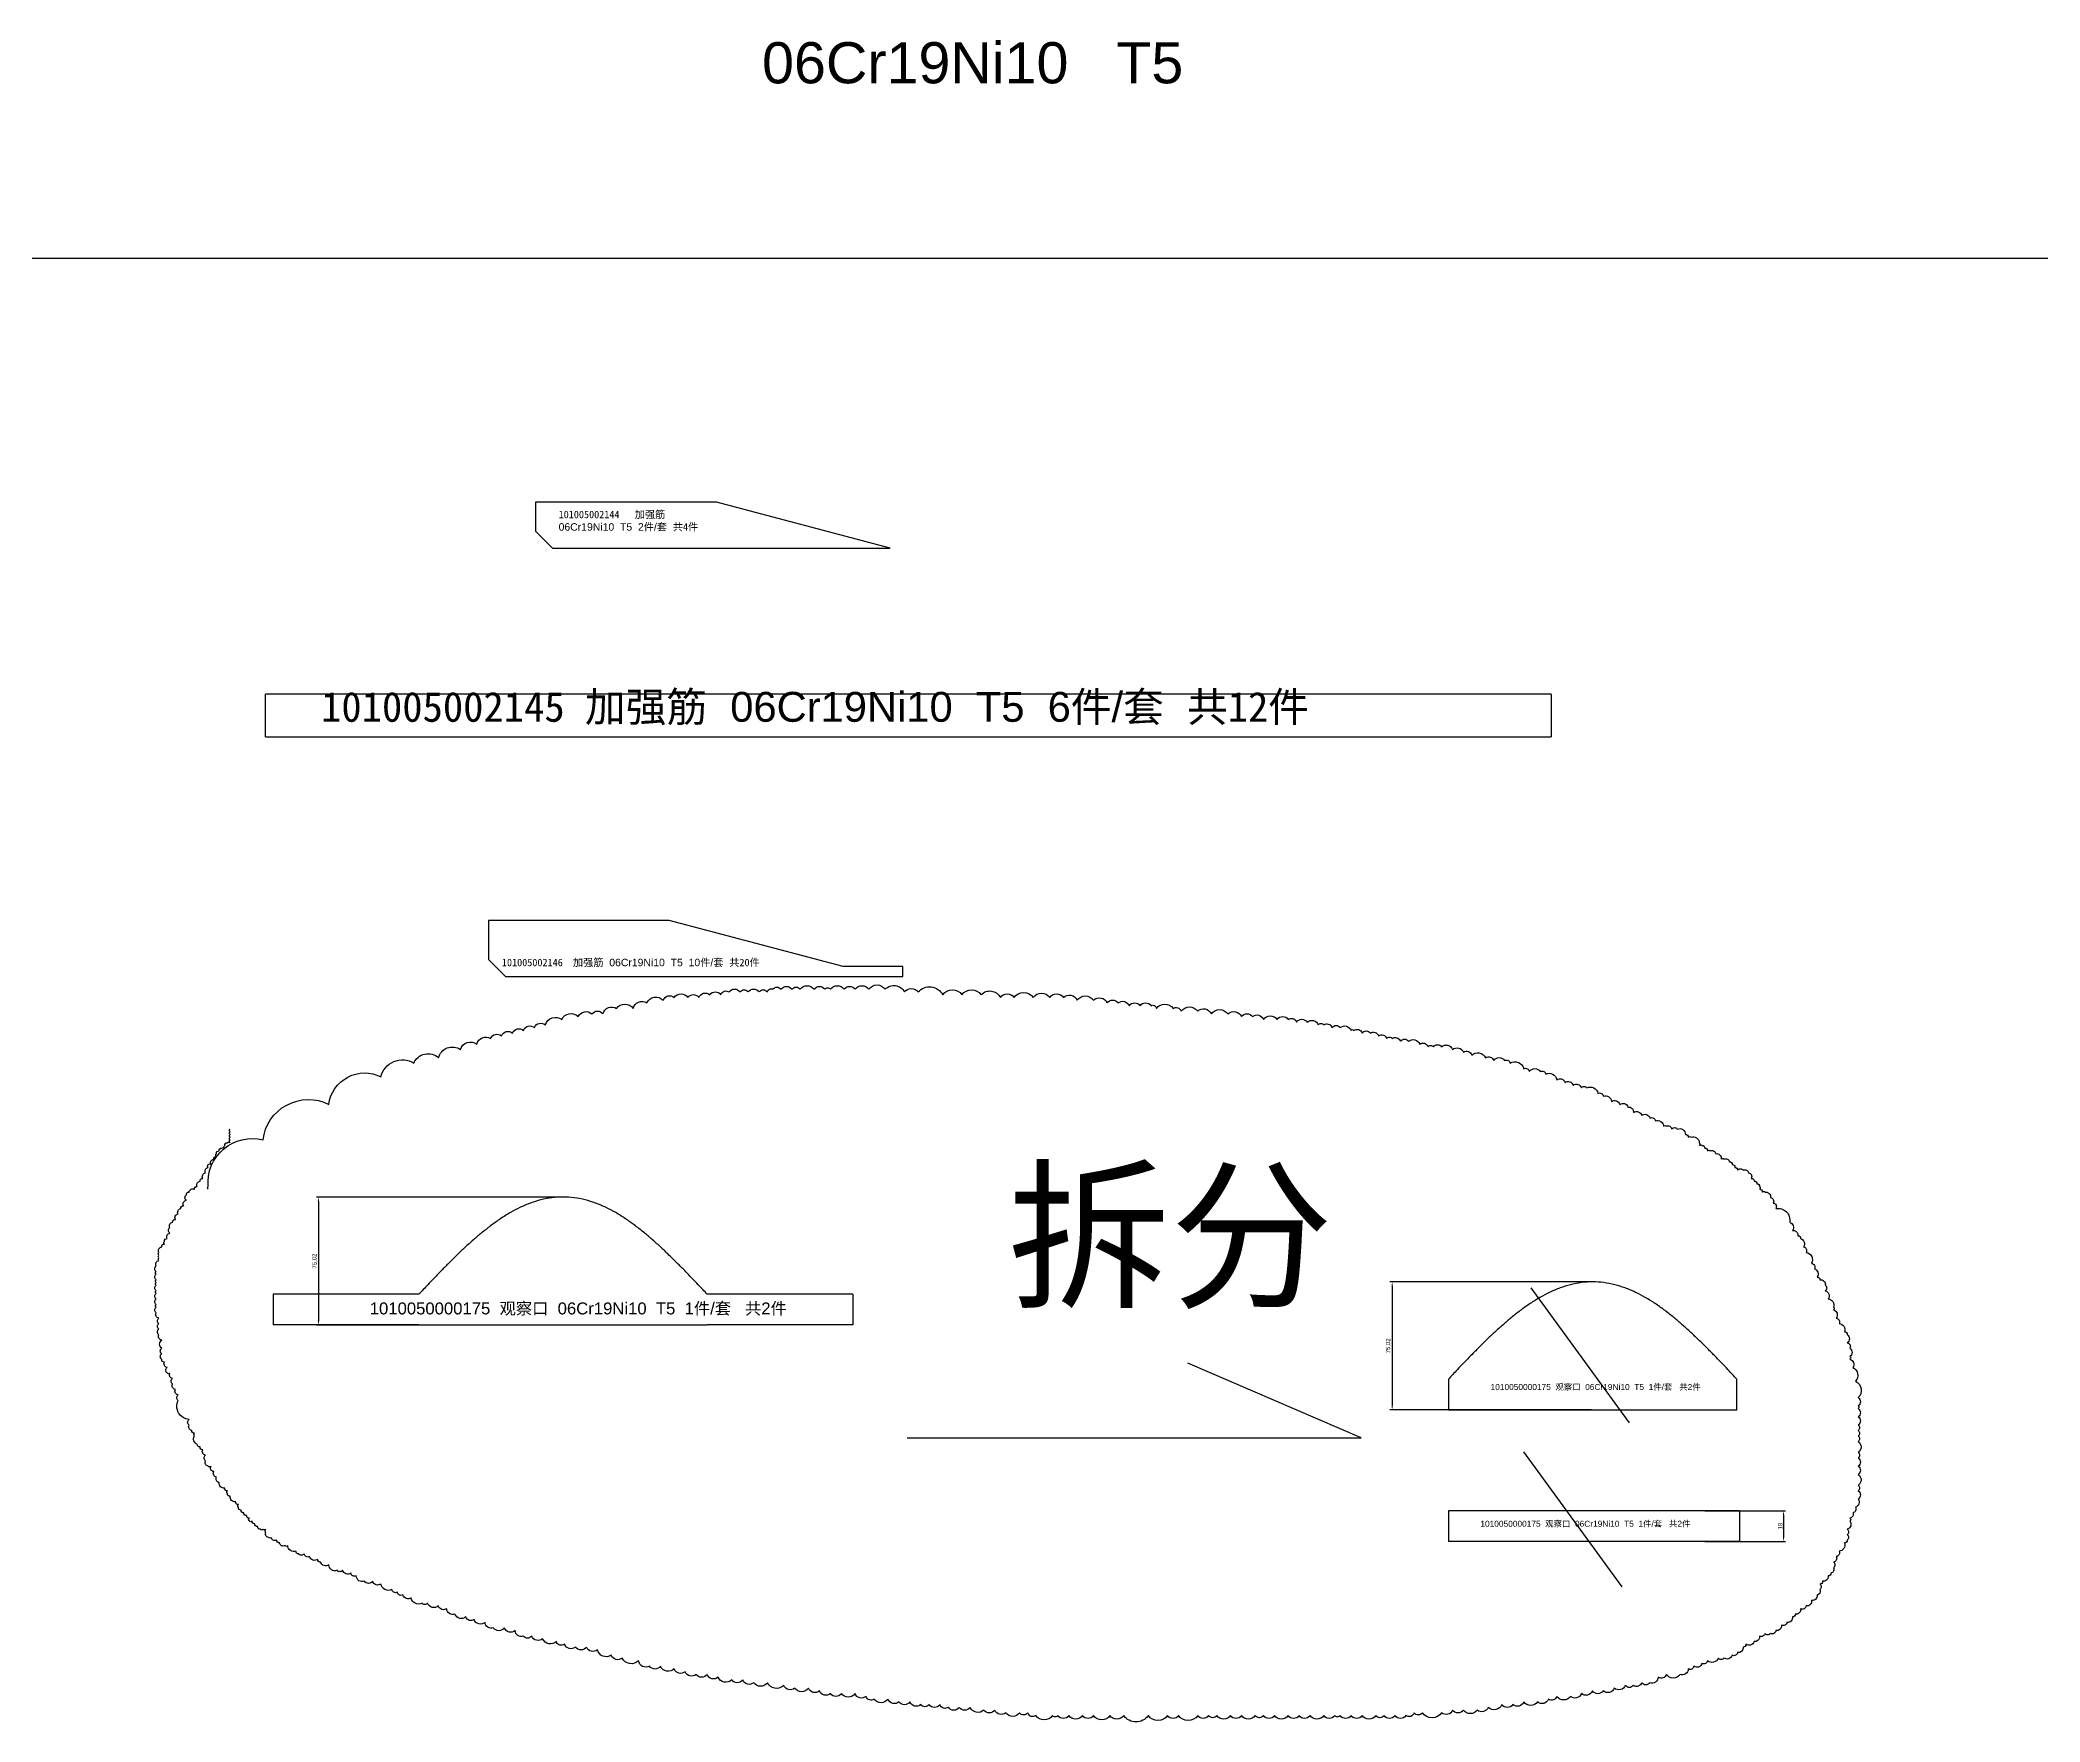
# Model space of a CAD drawing. Header units: millimetres. Extents: x 69569 to 103620, y -8463 to 17679.
# Drawn here: x 82120 to 83293, y 14989 to 15975 of the extents above; entities that cross this region are included whole.
import ezdxf

# ---------------------------------------------------------------- set-up
doc = ezdxf.new("R2010")
doc.units = ezdxf.units.MM
doc.styles.get("Standard").update_dxf_attribs({"font": 'arial.ttf'})
doc.dimstyles.new('ISO-25', dxfattribs={"dimtxt": 2.5, "dimasz": 2.5, "dimexe": 1.25, "dimexo": 0.625, "dimtad": 1, "dimtxsty": 'Standard', "dimcen": 2.5, "dimazin": 3, "dimtfac": 1, "dimtmove": 0, "dimatfit": 3})

# ---------------------------------------------------------------- blocks, each defined once
blk = doc.blocks.new('101005002144')
at = {"color": 7, "linetype": 'Continuous', "lineweight": 25}
for p, q in [((24154.1, -398.5), (24154.1, -415.5)), ((24260.1, -398.5), (24154.1, -398.5)), ((24362.1, -425.5), (24260.1, -398.5)), ((24154.1, -415.5), (24164.1, -425.5)), ((24164.1, -425.5), (24362.1, -425.5))]:
    blk.add_line(p, q, dxfattribs=at)
at = {"color": 3, "insert": (24167.6, -403.6), "char_height": 4.375, "attachment_point": 1}
blk.add_mtext_dynamic_manual_height_columns('{\\fSimSun|b0|i0|c134|p2;101005002144   加强筋}  06Cr19Ni10  T5  2{\\fSimSun|b0|i0|c134|p2;件}/{\\fSimSun|b0|i0|c134|p2;套}  {\\fSimSun|b0|i0|c134|p2;共4件}', width=90.411, gutter_width=17.5, heights=[0], dxfattribs=at)
blk = doc.blocks.new('101005002145')
at = {"color": 7, "linetype": 'Continuous', "lineweight": 25}
for p, q in [((24767.5, -690.7), (24013.5, -690.7)), ((24013.5, -715.7), (24013.5, -690.7)), ((24767.5, -690.7), (24767.5, -715.7)), ((24013.5, -715.7), (24767.5, -715.7))]:
    blk.add_line(p, q, dxfattribs=at)
at = {"color": 3, "insert": (24046.1, -689.3), "char_height": 17.5, "attachment_point": 1}
blk.add_mtext_dynamic_manual_height_columns('{\\fSimSun|b0|i0|c134|p2;101005002145 加强筋}  06Cr19Ni10  T5  6{\\fSimSun|b0|i0|c134|p2;件}/{\\fSimSun|b0|i0|c134|p2;套}  {\\fSimSun|b0|i0|c134|p2;共12件}', width=602.113, gutter_width=17.5, heights=[0], dxfattribs=at)
blk = doc.blocks.new('101005002146')
at = {"color": 7, "linetype": 'Continuous', "lineweight": 25}
for p, q in [((24183.2, -1046.7), (24183.2, -1069.7)), ((24289.2, -1046.7), (24183.2, -1046.7)), ((24391.2, -1073.7), (24289.2, -1046.7)), ((24183.2, -1069.7), (24193.2, -1079.7)), ((24426.2, -1073.7), (24391.2, -1073.7)), ((24426.2, -1079.7), (24426.2, -1073.7)), ((24193.2, -1079.7), (24426.2, -1079.7))]:
    blk.add_line(p, q, dxfattribs=at)
at = {"color": 3, "insert": (24191.1, -1069.2), "char_height": 4.375, "attachment_point": 1}
blk.add_mtext_dynamic_manual_height_columns('{\\fSimSun|b0|i0|c134|p2;101005002146  加强筋}  06Cr19Ni10  T5  10{\\fSimSun|b0|i0|c134|p2;件}/{\\fSimSun|b0|i0|c134|p2;套}  {\\fSimSun|b0|i0|c134|p2;共20件}', width=1188.409, gutter_width=17.5, heights=[0], dxfattribs=at)
blk = doc.blocks.new('1010050000175')
at = {"color": 7, "linetype": 'Continuous', "lineweight": 25}
for p, q in [((19185.5, -79759.6), (19185.5, -79777.6)), ((19270.9, -79759.6), (19185.5, -79759.6)), ((19525.4, -79759.6), (19440, -79759.6)), ((19270.9, -79777.6), (19185.5, -79777.6)), ((19270.9, -79777.6), (19440, -79777.6)), ((19525.4, -79777.6), (19440, -79777.6))]:
    blk.add_line(p, q, dxfattribs=at)
blk.add_line((19525.4, -79759.6), (19525.4, -79777.6))
blk.add_open_spline([(19440, -79759.6), (19438.3, -79757.8), (19435.3, -79754.6), (19430.7, -79749.8), (19426.4, -79745.3), (19421.7, -79740.6), (19417.1, -79736.1), (19412.3, -79731.5), (19407.5, -79727.2), (19402.5, -79723), (19397.4, -79719), (19392, -79715.2), (19386.5, -79711.7), (19380.6, -79708.6), (19374.6, -79706.1), (19368.4, -79704.1), (19362, -79702.9), (19355.4, -79702.5), (19348.9, -79702.9), (19342.5, -79704.1), (19336.2, -79706.1), (19330.3, -79708.6), (19324.4, -79711.7), (19318.9, -79715.2), (19313.5, -79719), (19308.4, -79723), (19303.4, -79727.2), (19298.6, -79731.5), (19293.7, -79736.1), (19289.2, -79740.6), (19284.5, -79745.3), (19280.2, -79749.8), (19275.6, -79754.6), (19272.6, -79757.8), (19270.9, -79759.6)], degree=3, knots=[0, 0, 0, 0, 0.036505, 0.062511, 0.095655, 0.125022, 0.15758, 0.187532, 0.219902, 0.25004, 0.282341, 0.312545, 0.344777, 0.375043, 0.407073, 0.437529, 0.469083, 0.5, 0.530913, 0.562471, 0.592924, 0.624956, 0.655219, 0.687455, 0.717656, 0.74996, 0.780094, 0.812468, 0.842416, 0.874978, 0.904342, 0.937489, 0.963492, 1, 1, 1, 1], dxfattribs=at)
at = {"color": 3, "insert": (19242.1, -79764.4), "char_height": 7, "attachment_point": 1}
blk.add_mtext_dynamic_manual_height_columns('1010050000175  {\\fSimSun|b0|i0|c134|p54;观察口}  06Cr19Ni10  T5  1{\\fSimSun|b0|i0|c134|p54;件}/{\\fSimSun|b0|i0|c134|p54;套}   {\\fSimSun|b0|i0|c134|p54;共}2{\\fSimSun|b0|i0|c134|p54;件}', width=252.632, gutter_width=17.5, heights=[0], dxfattribs=at)
blk = doc.blocks.new('10100500001751')
at = {"color": 7, "linetype": 'Continuous', "lineweight": 25}
for p, q in [((19874.7, -79809.4), (19874.7, -79827.4)), ((20043.8, -79827.4), (20043.8, -79809.4)), ((19874.7, -79827.4), (20043.8, -79827.4))]:
    blk.add_line(p, q, dxfattribs=at)
blk.add_open_spline([(20043.8, -79809.4), (20042.1, -79807.5), (20039.1, -79804.3), (20034.5, -79799.5), (20030.2, -79795.1), (20025.5, -79790.3), (20020.9, -79785.8), (20016.1, -79781.3), (20011.3, -79777), (20006.3, -79772.7), (20001.2, -79768.7), (19995.8, -79764.9), (19990.3, -79761.5), (19984.4, -79758.4), (19978.4, -79755.8), (19972.2, -79753.9), (19965.8, -79752.6), (19959.2, -79752.2), (19952.7, -79752.6), (19946.3, -79753.9), (19940, -79755.8), (19934.1, -79758.4), (19928.2, -79761.5), (19922.7, -79764.9), (19917.3, -79768.7), (19912.2, -79772.7), (19907.2, -79777), (19902.4, -79781.3), (19897.5, -79785.8), (19893, -79790.3), (19888.3, -79795.1), (19884, -79799.5), (19879.4, -79804.3), (19876.4, -79807.5), (19874.7, -79809.4)], degree=3, knots=[0, 0, 0, 0, 0.036505, 0.062511, 0.095655, 0.125022, 0.15758, 0.187532, 0.219902, 0.25004, 0.282341, 0.312545, 0.344777, 0.375043, 0.407073, 0.437529, 0.469083, 0.5, 0.530913, 0.562471, 0.592924, 0.624956, 0.655219, 0.687455, 0.717656, 0.74996, 0.780094, 0.812468, 0.842416, 0.874978, 0.904342, 0.937489, 0.963492, 1, 1, 1, 1], dxfattribs=at)
at = {"color": 3, "insert": (19899.4, -79812.2), "char_height": 3.5, "attachment_point": 1}
blk.add_mtext_dynamic_manual_height_columns('1010050000175  {\\fSimSun|b0|i0|c134|p54;观察口}  06Cr19Ni10  T5  1{\\fSimSun|b0|i0|c134|p54;件}/{\\fSimSun|b0|i0|c134|p54;套}   {\\fSimSun|b0|i0|c134|p54;共}2{\\fSimSun|b0|i0|c134|p54;件}', width=130.94, gutter_width=17.5, heights=[0], dxfattribs=at)
blk = doc.blocks.new('1010050000175 3')
at = {"color": 7, "linetype": 'Continuous', "lineweight": 25}
for p, q in [((20045.3, -79886.5), (19874.7, -79886.5)), ((19874.7, -79886.5), (19874.7, -79904.5)), ((20045.3, -79886.5), (20045.3, -79904.5)), ((20045.3, -79904.5), (19874.7, -79904.5))]:
    blk.add_line(p, q, dxfattribs=at)
at = {"color": 3, "insert": (19893.4, -79892.4), "char_height": 3.5, "attachment_point": 1}
blk.add_mtext_dynamic_manual_height_columns('1010050000175  {\\fSimSun|b0|i0|c134|p54;观察口}  06Cr19Ni10  T5  1{\\fSimSun|b0|i0|c134|p54;件}/{\\fSimSun|b0|i0|c134|p54;套}   {\\fSimSun|b0|i0|c134|p54;共}2{\\fSimSun|b0|i0|c134|p54;件}', width=128.57, gutter_width=17.5, heights=[0], dxfattribs=at)
blk = doc.blocks.new('*D134')
at = {"color": 0, "lineweight": -2}
for p, q in [((83096.2, 15113.1), (83143.5, 15113.1)), ((83142.3, 15110.6), (83142.3, 15097.6)), ((83096.2, 15095.1), (83143.5, 15095.1))]:
    blk.add_line(p, q, dxfattribs=at)
at = {"color": 0}
for points in [[(83141.9, 15110.6), (83142.7, 15110.6), (83142.3, 15113.1)], [(83141.9, 15097.6), (83142.7, 15097.6), (83142.3, 15095.1)]]:
    blk.add_solid(points, dxfattribs=at)
at = {"layer": 'Defpoints', "color": 0}
for p in [(83095.5, 15113.1), (83095.5, 15095.1), (83142.3, 15095.1)]:
    blk.add_point(p, dxfattribs=at)
at = {"color": 0, "insert": (83140.4, 15104.1), "char_height": 2.5, "attachment_point": 5, "rotation": 90}
blk.add_mtext('18', dxfattribs=at)
blk = doc.blocks.new('*D135')
at = {"color": 0, "lineweight": -2}
for p, q in [((82425.9, 15297), (82281.9, 15297)), ((82283.1, 15294.5), (82283.1, 15224.5)), ((82425.9, 15222), (82281.9, 15222))]:
    blk.add_line(p, q, dxfattribs=at)
at = {"color": 0}
for points in [[(82282.7, 15294.5), (82283.5, 15294.5), (82283.1, 15297)], [(82282.7, 15224.5), (82283.5, 15224.5), (82283.1, 15222)]]:
    blk.add_solid(points, dxfattribs=at)
at = {"layer": 'Defpoints', "color": 0}
for p in [(82426.5, 15297), (82283.1, 15222), (82426.5, 15222)]:
    blk.add_point(p, dxfattribs=at)
at = {"color": 0, "insert": (82281, 15259.5), "char_height": 2.5, "attachment_point": 5, "rotation": 90}
blk.add_mtext('75,02', dxfattribs=at)
blk = doc.blocks.new('*D136')
at = {"color": 0, "lineweight": -2}
for p, q in [((83029.7, 15247.3), (82911.5, 15247.3)), ((82912.8, 15244.8), (82912.8, 15174.8)), ((83029.7, 15172.3), (82911.5, 15172.3))]:
    blk.add_line(p, q, dxfattribs=at)
at = {"color": 0}
for points in [[(82912.4, 15244.8), (82913.2, 15244.8), (82912.8, 15247.3)], [(82912.4, 15174.8), (82913.2, 15174.8), (82912.8, 15172.3)]]:
    blk.add_solid(points, dxfattribs=at)
at = {"layer": 'Defpoints', "color": 0}
for p in [(83030.3, 15247.3), (82912.8, 15172.3), (83030.3, 15172.3)]:
    blk.add_point(p, dxfattribs=at)
at = {"color": 0, "insert": (82910.6, 15209.8), "char_height": 2.5, "attachment_point": 5, "rotation": 90}
blk.add_mtext('75,02', dxfattribs=at)

msp = doc.modelspace()

# ---------------------------------------------------------------- linework, layer by layer
at = {"color": 1}
for p, q in [((69643.53375, 15847.53355), (96679.8126, 15847.53355)), ((82994.02821, 15243.76536), (83051.77424, 15164.64284)), ((82894.53169, 15155.81658), (82793.00822, 15199.58072)), ((82628.44723, 15155.81658), (82894.53169, 15155.81658)), ((82989.72387, 15147.65442), (83047.4699, 15068.5319))]:
    msp.add_line(p, q, dxfattribs=at)
msp.add_lwpolyline([(82218.50785, 15301.56553, -0.52056705), (82218.50785, 15303.17254, -0.52056705), (82218.50785, 15303.17254, -0.52056705), (82250.653, 15330.49035, -0.52056705), (82250.653, 15330.49035, -0.52056705), (82289.2273, 15351.38046, -0.52056705), (82289.2273, 15351.38046, -0.52056705), (82319.76517, 15367.44977, -0.52056705), (82319.76517, 15367.44977, -0.52056705), (82339.05227, 15375.48448, -0.52056705), (82339.05227, 15375.48448, -0.52056705), (82353.51762, 15378.69827, -0.52056705), (82353.51762, 15378.69827, -0.52056705), (82366.37568, 15383.51907, -0.52056705), (82366.37568, 15383.51907, -0.52056705), (82376.01917, 15386.73298, -0.52056705), (82376.01917, 15386.73298, -0.52056705), (82384.05549, 15389.94689, -0.52056705), (82384.05549, 15389.94689, -0.52056705), (82390.48452, 15391.55378, -0.52056705), (82390.48452, 15391.55378, -0.52056705), (82396.91355, 15393.16068, -0.52056705), (82396.91355, 15393.16068, -0.52056705), (82403.34258, 15394.76769, -0.52056705), (82403.34258, 15394.76769, -0.52056705), (82409.77161, 15396.37459, -0.52056705), (82409.77161, 15396.37459, -0.52056705), (82416.20065, 15397.98148, -0.52056705), (82416.20065, 15397.98148, -0.52056705), (82425.84425, 15401.19539, -0.52056705), (82425.84425, 15401.19539, -0.52056705), (82435.48774, 15402.80229, -0.52056705), (82435.48774, 15402.80229, -0.52056705), (82443.52406, 15404.40918, -0.52056705), (82443.52406, 15404.40918, -0.52056705), (82449.95309, 15404.40918, -0.52056705), (82449.95309, 15404.40918, -0.52056705), (82457.9894, 15407.62309, -0.52056705), (82457.9894, 15407.62309, -0.52056705), (82467.6329, 15407.62309, -0.52056705), (82467.6329, 15407.62309, -0.52056705), (82475.66921, 15410.837, -0.52056705), (82475.66921, 15410.837, -0.52056705), (82485.31282, 15412.44389, -0.52056705), (82485.31282, 15412.44389, -0.52056705), (82491.74185, 15414.05079, -0.52056705), (82491.74185, 15414.05079, -0.52056705), (82499.77806, 15414.05079, -0.52056705), (82499.77806, 15414.05079, -0.52056705), (82506.20709, 15414.05079, -0.52056705), (82506.20709, 15414.05079, -0.52056705), (82512.63612, 15415.6578, -0.52056705), (82512.63612, 15415.6578, -0.52056705), (82519.06515, 15415.6578, -0.52056705), (82519.06515, 15415.6578, -0.52056705), (82523.887, 15417.2647, -0.52056705), (82523.887, 15417.2647, -0.52056705), (82530.31604, 15417.2647, -0.52056705), (82530.31604, 15417.2647, -0.52056705), (82535.13778, 15417.2647, -0.52056705), (82535.13778, 15417.2647, -0.52056705), (82541.56681, 15417.2647, -0.52056705), (82541.56681, 15417.2647, -0.52056705), (82546.38856, 15417.2647, -0.52056705), (82546.38856, 15417.2647, -0.52056705), (82549.60313, 15418.87159, -0.52056705), (82549.60313, 15418.87159, -0.52056705), (82554.42488, 15418.87159, -0.52056705), (82554.42488, 15418.87159, -0.52056705), (82560.85391, 15418.87159, -0.52056705), (82560.85391, 15418.87159, -0.52056705), (82565.67566, 15418.87159, -0.52056705), (82565.67566, 15418.87159, -0.52056705), (82573.71197, 15418.87159, -0.52056705), (82573.71197, 15418.87159, -0.52056705), (82580.141, 15418.87159, -0.52056705), (82580.141, 15418.87159, -0.52056705), (82583.35557, 15418.87159, -0.52056705), (82583.35557, 15418.87159, -0.52056705), (82591.39178, 15418.87159, -0.52056705), (82591.39178, 15418.87159, -0.52056705), (82597.82081, 15418.87159, -0.52056705), (82597.82081, 15418.87159, -0.52056705), (82605.85713, 15418.87159, -0.52056705), (82605.85713, 15418.87159, -0.52056705), (82615.50073, 15418.87159, -0.52056705), (82615.50073, 15418.87159, -0.52056705), (82626.75151, 15417.2647, -0.52056705), (82626.75151, 15417.2647, -0.52056705), (82634.78783, 15417.2647, -0.52056705), (82634.78783, 15417.2647, -0.52056705), (82649.25317, 15415.6578, -0.52056705), (82649.25317, 15415.6578, -0.52056705), (82660.50395, 15415.6578, -0.52056705), (82660.50395, 15415.6578, -0.52056705), (82671.75473, 15415.6578, -0.52056705), (82671.75473, 15415.6578, -0.52056705), (82683.00551, 15414.05079, -0.52056705), (82683.00551, 15414.05079, -0.52056705), (82691.04182, 15414.05079, -0.52056705), (82691.04182, 15414.05079, -0.52056705), (82702.29271, 15414.05079, -0.52056705), (82702.29271, 15414.05079, -0.52056705), (82711.9362, 15414.05079, -0.52056705), (82711.9362, 15414.05079, -0.52056705), (82719.97252, 15414.05079, -0.52056705), (82719.97252, 15414.05079, -0.52056705), (82728.00884, 15412.44389, -0.52056705), (82728.00884, 15412.44389, -0.52056705), (82737.65233, 15412.44389, -0.52056705), (82737.65233, 15412.44389, -0.52056705), (82745.68865, 15410.837, -0.52056705), (82745.68865, 15410.837, -0.52056705), (82752.11768, 15410.837, -0.52056705), (82752.11768, 15410.837, -0.52056705), (82758.54671, 15409.22998, -0.52056705), (82758.54671, 15409.22998, -0.52056705), (82764.97574, 15409.22998, -0.52056705), (82764.97574, 15409.22998, -0.52056705), (82771.40477, 15409.22998, -0.52056705), (82771.40477, 15409.22998, -0.52056705), (82774.61934, 15407.62309, -0.52056705), (82774.61934, 15407.62309, -0.52056705), (82784.26283, 15407.62309, -0.52056705), (82784.26283, 15407.62309, -0.52056705), (82789.08458, 15406.0162, -0.52056705), (82789.08458, 15406.0162, -0.52056705), (82798.72818, 15406.0162, -0.52056705), (82798.72818, 15406.0162, -0.52056705), (82806.7645, 15404.40918, -0.52056705), (82806.7645, 15404.40918, -0.52056705), (82816.40799, 15404.40918, -0.52056705), (82816.40799, 15404.40918, -0.52056705), (82824.44431, 15402.80229, -0.52056705), (82824.44431, 15402.80229, -0.52056705), (82830.87334, 15402.80229, -0.52056705), (82830.87334, 15402.80229, -0.52056705), (82837.30237, 15401.19539, -0.52056705), (82837.30237, 15401.19539, -0.52056705), (82845.33869, 15401.19539, -0.52056705), (82845.33869, 15401.19539, -0.52056705), (82851.76772, 15401.19539, -0.52056705), (82851.76772, 15401.19539, -0.52056705), (82856.58947, 15399.58838, -0.52056705), (82856.58947, 15399.58838, -0.52056705), (82863.0185, 15399.58838, -0.52056705), (82863.0185, 15399.58838, -0.52056705), (82869.44753, 15397.98148, -0.52056705), (82869.44753, 15397.98148, -0.52056705), (82872.6621, 15397.98148, -0.52056705), (82872.6621, 15397.98148, -0.52056705), (82877.48385, 15396.37459, -0.52056705), (82877.48385, 15396.37459, -0.52056705), (82882.30559, 15396.37459, -0.52056705), (82882.30559, 15396.37459, -0.52056705), (82888.73462, 15394.76769, -0.52056705), (82888.73462, 15394.76769, -0.52056705), (82890.34191, 15394.76769, -0.52056705), (82890.34191, 15394.76769, -0.52056705), (82895.16366, 15393.16068, -0.52056705), (82895.16366, 15393.16068, -0.52056705), (82899.9854, 15393.16068, -0.52056705), (82899.9854, 15393.16068, -0.52056705), (82904.80726, 15391.55378, -0.52056705), (82904.80726, 15391.55378, -0.52056705), (82909.629, 15389.94689, -0.52056705), (82909.629, 15389.94689, -0.52056705), (82912.84347, 15389.94689, -0.52056705), (82912.84347, 15389.94689, -0.52056705), (82917.66532, 15388.33987, -0.52056705), (82917.66532, 15388.33987, -0.52056705), (82922.48707, 15388.33987, -0.52056705), (82922.48707, 15388.33987, -0.52056705), (82928.9161, 15386.73298, -0.52056705), (82928.9161, 15386.73298, -0.52056705), (82933.73784, 15385.12609, -0.52056705), (82933.73784, 15385.12609, -0.52056705), (82936.95241, 15385.12609, -0.52056705), (82936.95241, 15385.12609, -0.52056705), (82941.77416, 15385.12609, -0.52056705), (82941.77416, 15385.12609, -0.52056705), (82948.20319, 15383.51907, -0.52056705), (82948.20319, 15383.51907, -0.52056705), (82954.63222, 15381.91218, -0.52056705), (82954.63222, 15381.91218, -0.52056705), (82959.45397, 15380.30528, -0.52056705), (82959.45397, 15380.30528, -0.52056705), (82967.49029, 15378.69827, -0.52056705), (82967.49029, 15378.69827, -0.52056705), (82972.31203, 15377.09137, -0.52056705), (82972.31203, 15377.09137, -0.52056705), (82978.74107, 15377.09137, -0.52056705), (82978.74107, 15377.09137, -0.52056705), (82981.95564, 15375.48448, -0.52056705), (82981.95564, 15375.48448, -0.52056705), (82989.99195, 15372.27057, -0.52056705), (82989.99195, 15372.27057, -0.52056705), (82993.20641, 15370.66368, -0.52056705), (82993.20641, 15370.66368, -0.52056705), (82999.63544, 15370.66368, -0.52056705), (82999.63544, 15370.66368, -0.52056705), (83002.85001, 15369.05666, -0.52056705), (83002.85001, 15369.05666, -0.52056705), (83009.27905, 15365.84287, -0.52056705), (83009.27905, 15365.84287, -0.52056705), (83014.10079, 15364.23598, -0.52056705), (83014.10079, 15364.23598, -0.52056705), (83018.92254, 15362.62896, -0.52056705), (83018.92254, 15362.62896, -0.52056705), (83023.74439, 15361.02207, -0.52056705), (83023.74439, 15361.02207, -0.52056705), (83026.95886, 15361.02207, -0.52056705), (83026.95886, 15361.02207, -0.52056705), (83033.38789, 15357.80816, -0.52056705), (83033.38789, 15357.80816, -0.52056705), (83036.60246, 15356.20126, -0.52056705), (83036.60246, 15356.20126, -0.52056705), (83041.4242, 15352.98735, -0.52056705), (83041.4242, 15352.98735, -0.52056705), (83046.24595, 15351.38046, -0.52056705), (83046.24595, 15351.38046, -0.52056705), (83051.0677, 15349.77357, -0.52056705), (83051.0677, 15349.77357, -0.52056705), (83054.28227, 15346.55966, -0.52056705), (83054.28227, 15346.55966, -0.52056705), (83059.10401, 15344.95276, -0.52056705), (83059.10401, 15344.95276, -0.52056705), (83063.92576, 15343.34575, -0.52056705), (83063.92576, 15343.34575, -0.52056705), (83067.14033, 15341.73885, -0.52056705), (83067.14033, 15341.73885, -0.52056705), (83071.96208, 15338.52506, -0.52056705), (83071.96208, 15338.52506, -0.52056705), (83073.56936, 15338.52506, -0.52056705), (83073.56936, 15338.52506, -0.52056705), (83076.78382, 15336.91805, -0.52056705), (83076.78382, 15336.91805, -0.52056705), (83079.99839, 15336.91805, -0.52056705), (83079.99839, 15336.91805, -0.52056705), (83084.82014, 15333.70426, -0.52056705), (83084.82014, 15333.70426, -0.52056705), (83086.42742, 15332.09724, -0.52056705), (83086.42742, 15332.09724, -0.52056705), (83088.03471, 15332.09724, -0.52056705), (83088.03471, 15332.09724, -0.52056705), (83092.85646, 15328.88346, -0.52056705), (83092.85646, 15328.88346, -0.52056705), (83092.85646, 15327.27644, -0.52056705), (83092.85646, 15327.27644, -0.52056705), (83094.46374, 15327.27644, -0.52056705), (83094.46374, 15327.27644, -0.52056705), (83096.07092, 15325.66955, -0.52056705), (83096.07092, 15325.66955, -0.52056705), (83097.6782, 15324.06265, -0.52056705), (83097.6782, 15324.06265, -0.52056705), (83099.28549, 15324.06265, -0.52056705), (83099.28549, 15324.06265, -0.52056705), (83102.49995, 15322.45564, -0.52056705), (83102.49995, 15322.45564, -0.52056705), (83105.71452, 15319.24185, -0.52056705), (83105.71452, 15319.24185, -0.52056705), (83107.3218, 15319.24185, -0.52056705), (83107.3218, 15319.24185, -0.52056705), (83110.53627, 15317.63483, -0.52056705), (83110.53627, 15317.63483, -0.52056705), (83112.14355, 15316.02794, -0.52056705), (83112.14355, 15316.02794, -0.52056705), (83113.75084, 15314.42105, -0.52056705), (83113.75084, 15314.42105, -0.52056705), (83115.35812, 15312.81403, -0.52056705), (83115.35812, 15312.81403, -0.52056705), (83118.57258, 15312.81403, -0.52056705), (83118.57258, 15312.81403, -0.52056705), (83121.78715, 15311.20714, -0.52056705), (83121.78715, 15311.20714, -0.52056705), (83123.39433, 15307.99335, -0.52056705), (83123.39433, 15307.99335, -0.52056705), (83125.00161, 15306.38633, -0.52056705), (83125.00161, 15306.38633, -0.52056705), (83126.6089, 15304.77944, -0.52056705), (83126.6089, 15304.77944, -0.52056705), (83128.21618, 15303.17254, -0.52056705), (83128.21618, 15303.17254, -0.52056705), (83128.21618, 15301.56553, -0.52056705), (83128.21618, 15301.56553, -0.52056705), (83129.82336, 15299.95863, -0.52056705), (83129.82336, 15299.95863, -0.52056705), (83131.43064, 15299.95863, -0.52056705), (83131.43064, 15299.95863, -0.52056705), (83134.64521, 15296.74472, -0.52056705), (83134.64521, 15296.74472, -0.52056705), (83136.25239, 15293.53094, -0.52056705), (83136.25239, 15293.53094, -0.52056705), (83137.85968, 15290.31703, -0.52056705), (83137.85968, 15290.31703, -0.52056705), (83145.89599, 15282.28244, -0.52056705), (83145.89599, 15282.28244, -0.52056705), (83147.50328, 15277.46163, -0.52056705), (83147.50328, 15277.46163, -0.52056705), (83150.71774, 15274.24772, -0.52056705), (83150.71774, 15274.24772, -0.52056705), (83152.32502, 15272.64083, -0.52056705), (83152.32502, 15272.64083, -0.52056705), (83153.93231, 15267.82002, -0.52056705), (83153.93231, 15267.82002, -0.52056705), (83155.53949, 15264.60611, -0.52056705), (83155.53949, 15264.60611, -0.52056705), (83158.75406, 15258.17842, -0.52056705), (83158.75406, 15258.17842, -0.52056705), (83160.36134, 15254.96451, -0.52056705), (83160.36134, 15254.96451, -0.52056705), (83161.96852, 15250.1437, -0.52056705), (83161.96852, 15250.1437, -0.52056705), (83163.5758, 15248.53681, -0.52056705), (83163.5758, 15248.53681, -0.52056705), (83166.79037, 15245.3229, -0.52056705), (83166.79037, 15245.3229, -0.52056705), (83166.79037, 15242.10911, -0.52056705), (83166.79037, 15242.10911, -0.52056705), (83168.39755, 15237.28831, -0.52056705), (83168.39755, 15237.28831, -0.52056705), (83171.61212, 15232.4675, -0.52056705), (83171.61212, 15232.4675, -0.52056705), (83171.61212, 15230.86049, -0.52056705), (83171.61212, 15230.86049, -0.52056705), (83173.2194, 15226.03981, -0.52056705), (83173.2194, 15226.03981, -0.52056705), (83174.82658, 15222.8259, -0.52056705), (83174.82658, 15222.8259, -0.52056705), (83178.04115, 15218.00509, -0.52056705), (83178.04115, 15218.00509, -0.52056705), (83179.64844, 15216.3982, -0.52056705), (83179.64844, 15216.3982, -0.52056705), (83179.64844, 15211.5774, -0.52056705), (83179.64844, 15211.5774, -0.52056705), (83181.25561, 15208.36349, -0.52056705), (83181.25561, 15208.36349, -0.52056705), (83181.25561, 15203.54268, -0.52056705), (83181.25561, 15203.54268, -0.52056705), (83181.25561, 15201.93579, -0.52056705), (83181.25561, 15201.93579, -0.52056705), (83182.8629, 15197.11498, -0.52056705), (83182.8629, 15197.11498, -0.52056705), (83184.47018, 15189.08027, -0.52056705), (83184.47018, 15189.08027, -0.52056705), (83186.07747, 15179.43866, -0.52056705), (83186.07747, 15179.43866, -0.52056705), (83186.07747, 15174.61786, -0.52056705), (83186.07747, 15174.61786, -0.52056705), (83186.07747, 15173.01096, -0.52056705), (83186.07747, 15173.01096, -0.52056705), (83186.07747, 15168.19016, -0.52056705), (83186.07747, 15168.19016, -0.52056705), (83186.07747, 15163.36936, -0.52056705), (83186.07747, 15163.36936, -0.52056705), (83186.07747, 15160.15557, -0.52056705), (83186.07747, 15160.15557, -0.52056705), (83186.07747, 15156.94166, -0.52056705), (83186.07747, 15156.94166, -0.52056705), (83186.07747, 15153.72775, -0.52056705), (83186.07747, 15153.72775, -0.52056705), (83186.07747, 15147.30005, -0.52056705), (83186.07747, 15147.30005, -0.52056705), (83186.07747, 15144.08614, -0.52056705), (83186.07747, 15144.08614, -0.52056705), (83186.07747, 15139.26546, -0.52056705), (83186.07747, 15139.26546, -0.52056705), (83186.07747, 15134.44466, -0.52056705), (83186.07747, 15134.44466, -0.52056705), (83186.07747, 15128.01684, -0.52056705), (83186.07747, 15128.01684, -0.52056705), (83186.07747, 15124.80305, -0.52056705), (83186.07747, 15124.80305, -0.52056705), (83186.07747, 15119.98225, -0.52056705), (83186.07747, 15119.98225, -0.52056705), (83184.47018, 15115.16144, -0.52056705), (83184.47018, 15115.16144, -0.52056705), (83182.8629, 15111.94753, -0.52056705), (83182.8629, 15111.94753, -0.52056705), (83181.25561, 15108.73374, -0.52056705), (83181.25561, 15108.73374, -0.52056705), (83181.25561, 15107.12673, -0.52056705), (83181.25561, 15107.12673, -0.52056705), (83179.64844, 15102.30592, -0.52056705), (83179.64844, 15102.30592, -0.52056705), (83179.64844, 15099.09214, -0.52056705), (83179.64844, 15099.09214, -0.52056705), (83179.64844, 15095.87823, -0.52056705), (83179.64844, 15095.87823, -0.52056705), (83178.04115, 15094.27133, -0.52056705), (83178.04115, 15094.27133, -0.52056705), (83174.82658, 15089.45053, -0.52056705), (83174.82658, 15089.45053, -0.52056705), (83173.2194, 15086.23662, -0.52056705), (83173.2194, 15086.23662, -0.52056705), (83171.61212, 15083.02283, -0.52056705), (83171.61212, 15083.02283, -0.52056705), (83171.61212, 15079.80892, -0.52056705), (83171.61212, 15079.80892, -0.52056705), (83170.00483, 15076.59501, -0.52056705), (83170.00483, 15076.59501, -0.52056705), (83168.39755, 15074.98812, -0.52056705), (83168.39755, 15074.98812, -0.52056705), (83165.18309, 15071.77421, -0.52056705), (83165.18309, 15071.77421, -0.52056705), (83163.5758, 15070.16731, -0.52056705), (83163.5758, 15070.16731, -0.52056705), (83163.5758, 15066.9534, -0.52056705), (83163.5758, 15066.9534, -0.52056705), (83161.96852, 15063.73962, -0.52056705), (83161.96852, 15063.73962, -0.52056705), (83158.75406, 15060.52571, -0.52056705), (83158.75406, 15060.52571, -0.52056705), (83155.53949, 15057.3118, -0.52056705), (83155.53949, 15057.3118, -0.52056705), (83152.32502, 15055.7049, -0.52056705), (83152.32502, 15055.7049, -0.52056705), (83149.11045, 15052.49111, -0.52056705), (83149.11045, 15052.49111, -0.52056705), (83147.50328, 15050.8841, -0.52056705), (83147.50328, 15050.8841, -0.52056705), (83144.28871, 15047.67031, -0.52056705), (83144.28871, 15047.67031, -0.52056705), (83141.07425, 15046.0633, -0.52056705), (83141.07425, 15046.0633, -0.52056705), (83137.85968, 15042.84951, -0.52056705), (83137.85968, 15042.84951, -0.52056705), (83134.64521, 15041.24249, -0.52056705), (83134.64521, 15041.24249, -0.52056705), (83131.43064, 15041.24249, -0.52056705), (83131.43064, 15041.24249, -0.52056705), (83128.21618, 15039.6356, -0.52056705), (83128.21618, 15039.6356, -0.52056705), (83125.00161, 15036.42169, -0.52056705), (83125.00161, 15036.42169, -0.52056705), (83120.17987, 15034.81479, -0.52056705), (83120.17987, 15034.81479, -0.52056705), (83118.57258, 15033.2079, -0.52056705), (83118.57258, 15033.2079, -0.52056705), (83115.35812, 15029.99399, -0.52056705), (83115.35812, 15029.99399, -0.52056705), (83112.14355, 15028.3871, -0.52056705), (83112.14355, 15028.3871, -0.52056705), (83107.3218, 15026.7802, -0.52056705), (83107.3218, 15026.7802, -0.52056705), (83104.10723, 15026.7802, -0.52056705), (83104.10723, 15026.7802, -0.52056705), (83097.6782, 15025.17319, -0.52056705), (83097.6782, 15025.17319, -0.52056705), (83094.46374, 15023.56629, -0.52056705), (83094.46374, 15023.56629, -0.52056705), (83089.64189, 15021.9594, -0.52056705), (83089.64189, 15021.9594, -0.52056705), (83086.42742, 15020.35238, -0.52056705), (83086.42742, 15020.35238, -0.52056705), (83081.60568, 15017.13859, -0.52056705), (83081.60568, 15017.13859, -0.52056705), (83073.56936, 15017.13859, -0.52056705), (83073.56936, 15017.13859, -0.52056705), (83068.74761, 15015.53158, -0.52056705), (83068.74761, 15015.53158, -0.52056705), (83063.92576, 15012.31779, -0.52056705), (83063.92576, 15012.31779, -0.52056705), (83059.10401, 15012.31779, -0.52056705), (83059.10401, 15012.31779, -0.52056705), (83054.28227, 15010.71077, -0.52056705), (83054.28227, 15010.71077, -0.52056705), (83049.46052, 15010.71077, -0.52056705), (83049.46052, 15010.71077, -0.52056705), (83043.03149, 15009.10388, -0.52056705), (83043.03149, 15009.10388, -0.52056705), (83036.60246, 15007.49699, -0.52056705), (83036.60246, 15007.49699, -0.52056705), (83030.17343, 15007.49699, -0.52056705), (83030.17343, 15007.49699, -0.52056705), (83023.74439, 15005.88997, -0.52056705), (83023.74439, 15005.88997, -0.52056705), (83017.31525, 15004.28308, -0.52056705), (83017.31525, 15004.28308, -0.52056705), (83009.27905, 15004.28308, -0.52056705), (83009.27905, 15004.28308, -0.52056705), (83004.45719, 15002.67618, -0.52056705), (83004.45719, 15002.67618, -0.52056705), (82998.02816, 15001.06917, -0.52056705), (82998.02816, 15001.06917, -0.52056705), (82989.99195, 15001.06917, -0.52056705), (82989.99195, 15001.06917, -0.52056705), (82983.56292, 14999.46227, -0.52056705), (82983.56292, 14999.46227, -0.52056705), (82977.13389, 14999.46227, -0.52056705), (82977.13389, 14999.46227, -0.52056705), (82969.09757, 14997.85538, -0.52056705), (82969.09757, 14997.85538, -0.52056705), (82962.66854, 14996.24849, -0.52056705), (82962.66854, 14996.24849, -0.52056705), (82954.63222, 14996.24849, -0.52056705), (82954.63222, 14996.24849, -0.52056705), (82948.20319, 14996.24849, -0.52056705), (82948.20319, 14996.24849, -0.52056705), (82941.77416, 14994.64147, -0.52056705), (82941.77416, 14994.64147, -0.52056705), (82930.52338, 14994.64147, -0.52056705), (82930.52338, 14994.64147, -0.52056705), (82925.70153, 14994.64147, -0.52056705), (82925.70153, 14994.64147, -0.52056705), (82920.87978, 14993.03458, -0.52056705), (82920.87978, 14993.03458, -0.52056705), (82914.45075, 14993.03458, -0.52056705), (82914.45075, 14993.03458, -0.52056705), (82908.02172, 14993.03458, -0.52056705), (82908.02172, 14993.03458, -0.52056705), (82903.19997, 14993.03458, -0.52056705), (82903.19997, 14993.03458, -0.52056705), (82895.16366, 14993.03458, -0.52056705), (82895.16366, 14993.03458, -0.52056705), (82888.73462, 14993.03458, -0.52056705), (82888.73462, 14993.03458, -0.52056705), (82882.30559, 14993.03458, -0.52056705), (82882.30559, 14993.03458, -0.52056705), (82879.09113, 14993.03458, -0.52056705), (82879.09113, 14993.03458, -0.52056705), (82872.6621, 14993.03458, -0.52056705), (82872.6621, 14993.03458, -0.52056705), (82864.62578, 14993.03458, -0.52056705), (82864.62578, 14993.03458, -0.52056705), (82858.19675, 14993.03458, -0.52056705), (82858.19675, 14993.03458, -0.52056705), (82851.76772, 14993.03458, -0.52056705), (82851.76772, 14993.03458, -0.52056705), (82843.7314, 14993.03458, -0.52056705), (82843.7314, 14993.03458, -0.52056705), (82837.30237, 14993.03458, -0.52056705), (82837.30237, 14993.03458, -0.52056705), (82832.48063, 14993.03458, -0.52056705), (82832.48063, 14993.03458, -0.52056705), (82824.44431, 14993.03458, -0.52056705), (82824.44431, 14993.03458, -0.52056705), (82818.01528, 14993.03458, -0.52056705), (82818.01528, 14993.03458, -0.52056705), (82809.97896, 14993.03458, -0.52056705), (82809.97896, 14993.03458, -0.52056705), (82805.15721, 14993.03458, -0.52056705), (82805.15721, 14993.03458, -0.52056705), (82798.72818, 14993.03458, -0.52056705), (82798.72818, 14993.03458, -0.52056705), (82787.4774, 14993.03458, -0.52056705), (82787.4774, 14993.03458, -0.52056705), (82781.04837, 14993.03458, -0.52056705), (82781.04837, 14993.03458, -0.52056705), (82769.79749, 14993.03458, -0.52056705), (82769.79749, 14993.03458, -0.52056705), (82755.33214, 14993.03458, -0.52056705), (82755.33214, 14993.03458, -0.52056705), (82747.29593, 14993.03458, -0.52056705), (82747.29593, 14993.03458, -0.52056705), (82737.65233, 14993.03458, -0.52056705), (82737.65233, 14993.03458, -0.52056705), (82731.2233, 14993.03458, -0.52056705), (82731.2233, 14993.03458, -0.52056705), (82723.18698, 14993.03458, -0.52056705), (82723.18698, 14993.03458, -0.52056705), (82716.75795, 14993.03458, -0.52056705), (82716.75795, 14993.03458, -0.52056705), (82713.54349, 14993.03458, -0.52056705), (82713.54349, 14993.03458, -0.52056705), (82703.89989, 14993.03458, -0.52056705), (82703.89989, 14993.03458, -0.52056705), (82699.07814, 14994.64147, -0.52056705), (82699.07814, 14994.64147, -0.52056705), (82694.25639, 14994.64147, -0.52056705), (82694.25639, 14994.64147, -0.52056705), (82686.22008, 14994.64147, -0.52056705), (82686.22008, 14994.64147, -0.52056705), (82679.79105, 14996.24849, -0.52056705), (82679.79105, 14996.24849, -0.52056705), (82673.36201, 14996.24849, -0.52056705), (82673.36201, 14996.24849, -0.52056705), (82665.3257, 14997.85538, -0.52056705), (82665.3257, 14997.85538, -0.52056705), (82658.89667, 14997.85538, -0.52056705), (82658.89667, 14997.85538, -0.52056705), (82652.46763, 14997.85538, -0.52056705), (82652.46763, 14997.85538, -0.52056705), (82647.64589, 14999.46227, -0.52056705), (82647.64589, 14999.46227, -0.52056705), (82641.21686, 14999.46227, -0.52056705), (82641.21686, 14999.46227, -0.52056705), (82636.39511, 14999.46227, -0.52056705), (82636.39511, 14999.46227, -0.52056705), (82629.96608, 15001.06917, -0.52056705), (82629.96608, 15001.06917, -0.52056705), (82623.53705, 15001.06917, -0.52056705), (82623.53705, 15001.06917, -0.52056705), (82617.10802, 15002.67618, -0.52056705), (82617.10802, 15002.67618, -0.52056705), (82609.0717, 15002.67618, -0.52056705), (82609.0717, 15002.67618, -0.52056705), (82604.24995, 15004.28308, -0.52056705), (82604.24995, 15004.28308, -0.52056705), (82597.82081, 15005.88997, -0.52056705), (82597.82081, 15005.88997, -0.52056705), (82589.7846, 15005.88997, -0.52056705), (82589.7846, 15005.88997, -0.52056705), (82583.35557, 15005.88997, -0.52056705), (82583.35557, 15005.88997, -0.52056705), (82576.92654, 15007.49699, -0.52056705), (82576.92654, 15007.49699, -0.52056705), (82570.49751, 15009.10388, -0.52056705), (82570.49751, 15009.10388, -0.52056705), (82562.46119, 15009.10388, -0.52056705), (82562.46119, 15009.10388, -0.52056705), (82556.03216, 15010.71077, -0.52056705), (82556.03216, 15010.71077, -0.52056705), (82546.38856, 15012.31779, -0.52056705), (82546.38856, 15012.31779, -0.52056705), (82538.35235, 15012.31779, -0.52056705), (82538.35235, 15012.31779, -0.52056705), (82531.92332, 15013.92468, -0.52056705), (82531.92332, 15013.92468, -0.52056705), (82525.49429, 15013.92468, -0.52056705), (82525.49429, 15013.92468, -0.52056705), (82517.45797, 15015.53158, -0.52056705), (82517.45797, 15015.53158, -0.52056705), (82511.02894, 15017.13859, -0.52056705), (82511.02894, 15017.13859, -0.52056705), (82504.59991, 15017.13859, -0.52056705), (82504.59991, 15017.13859, -0.52056705), (82498.17088, 15018.74549, -0.52056705), (82498.17088, 15018.74549, -0.52056705), (82491.74185, 15020.35238, -0.52056705), (82491.74185, 15020.35238, -0.52056705), (82483.70553, 15021.9594, -0.52056705), (82483.70553, 15021.9594, -0.52056705), (82477.2765, 15021.9594, -0.52056705), (82477.2765, 15021.9594, -0.52056705), (82470.84747, 15025.17319, -0.52056705), (82470.84747, 15025.17319, -0.52056705), (82461.20387, 15026.7802, -0.52056705), (82461.20387, 15026.7802, -0.52056705), (82454.77483, 15028.3871, -0.52056705), (82454.77483, 15028.3871, -0.52056705), (82446.73863, 15031.60088, -0.52056705), (82446.73863, 15031.60088, -0.52056705), (82440.30959, 15033.2079, -0.52056705), (82440.30959, 15033.2079, -0.52056705), (82433.88046, 15033.2079, -0.52056705), (82433.88046, 15033.2079, -0.52056705), (82427.45142, 15034.81479, -0.52056705), (82427.45142, 15034.81479, -0.52056705), (82422.62968, 15036.42169, -0.52056705), (82422.62968, 15036.42169, -0.52056705), (82414.59336, 15038.0287, -0.52056705), (82414.59336, 15038.0287, -0.52056705), (82408.16433, 15039.6356, -0.52056705), (82408.16433, 15039.6356, -0.52056705), (82403.34258, 15039.6356, -0.52056705), (82403.34258, 15039.6356, -0.52056705), (82398.52084, 15042.84951, -0.52056705), (82398.52084, 15042.84951, -0.52056705), (82392.0918, 15044.4564, -0.52056705), (82392.0918, 15044.4564, -0.52056705), (82385.66277, 15044.4564, -0.52056705), (82385.66277, 15044.4564, -0.52056705), (82380.84103, 15047.67031, -0.52056705), (82380.84103, 15047.67031, -0.52056705), (82374.41199, 15049.27721, -0.52056705), (82374.41199, 15049.27721, -0.52056705), (82369.59014, 15050.8841, -0.52056705), (82369.59014, 15050.8841, -0.52056705), (82363.16111, 15052.49111, -0.52056705), (82363.16111, 15052.49111, -0.52056705), (82358.33936, 15055.7049, -0.52056705), (82358.33936, 15055.7049, -0.52056705), (82353.51762, 15057.3118, -0.52056705), (82353.51762, 15057.3118, -0.52056705), (82347.08858, 15058.91881, -0.52056705), (82347.08858, 15058.91881, -0.52056705), (82343.87401, 15058.91881, -0.52056705), (82343.87401, 15058.91881, -0.52056705), (82337.44498, 15062.1326, -0.52056705), (82337.44498, 15062.1326, -0.52056705), (82332.62324, 15063.73962, -0.52056705), (82332.62324, 15063.73962, -0.52056705), (82329.40867, 15065.34651, -0.52056705), (82329.40867, 15065.34651, -0.52056705), (82326.1942, 15066.9534, -0.52056705), (82326.1942, 15066.9534, -0.52056705), (82319.76517, 15070.16731, -0.52056705), (82319.76517, 15070.16731, -0.52056705), (82314.94343, 15071.77421, -0.52056705), (82314.94343, 15071.77421, -0.52056705), (82310.12157, 15071.77421, -0.52056705), (82310.12157, 15071.77421, -0.52056705), (82305.29982, 15074.98812, -0.52056705), (82305.29982, 15074.98812, -0.52056705), (82302.08536, 15076.59501, -0.52056705), (82302.08536, 15076.59501, -0.52056705), (82297.26351, 15078.20203, -0.52056705), (82297.26351, 15078.20203, -0.52056705), (82294.04905, 15078.20203, -0.52056705), (82294.04905, 15078.20203, -0.52056705), (82289.2273, 15081.41582, -0.52056705), (82289.2273, 15081.41582, -0.52056705), (82284.40545, 15083.02283, -0.52056705), (82284.40545, 15083.02283, -0.52056705), (82282.79827, 15084.62973, -0.52056705), (82282.79827, 15084.62973, -0.52056705), (82277.97641, 15086.23662, -0.52056705), (82277.97641, 15086.23662, -0.52056705), (82274.76195, 15087.84351, -0.52056705), (82274.76195, 15087.84351, -0.52056705), (82271.54738, 15087.84351, -0.52056705), (82271.54738, 15087.84351, -0.52056705), (82269.9401, 15089.45053, -0.52056705), (82269.9401, 15089.45053, -0.52056705), (82265.11835, 15092.66432, -0.52056705), (82265.11835, 15092.66432, -0.52056705), (82263.51107, 15092.66432, -0.52056705), (82263.51107, 15092.66432, -0.52056705), (82260.2966, 15094.27133, -0.52056705), (82260.2966, 15094.27133, -0.52056705), (82258.68932, 15095.87823, -0.52056705), (82258.68932, 15095.87823, -0.52056705), (82255.47486, 15097.48512, -0.52056705), (82255.47486, 15097.48512, -0.52056705), (82253.86757, 15097.48512, -0.52056705), (82253.86757, 15097.48512, -0.52056705), (82252.26029, 15100.69903, -0.52056705), (82252.26029, 15100.69903, -0.52056705), (82252.26029, 15102.30592, -0.52056705), (82252.26029, 15102.30592, -0.52056705), (82250.653, 15102.30592, -0.52056705), (82250.653, 15102.30592, -0.52056705), (82249.04583, 15102.30592, -0.52056705), (82249.04583, 15102.30592, -0.52056705), (82247.43854, 15103.91294, -0.52056705), (82247.43854, 15103.91294, -0.52056705), (82245.83126, 15105.51983, -0.52056705), (82245.83126, 15105.51983, -0.52056705), (82244.22397, 15107.12673, -0.52056705), (82244.22397, 15107.12673, -0.52056705), (82242.61679, 15107.12673, -0.52056705), (82242.61679, 15107.12673, -0.52056705), (82242.61679, 15108.73374, -0.52056705), (82242.61679, 15108.73374, -0.52056705), (82241.00951, 15110.34064, -0.52056705), (82241.00951, 15110.34064, -0.52056705), (82239.40222, 15111.94753, -0.52056705), (82239.40222, 15111.94753, -0.52056705), (82237.79494, 15113.55443, -0.52056705), (82237.79494, 15113.55443, -0.52056705), (82236.18776, 15115.16144, -0.52056705), (82236.18776, 15115.16144, -0.52056705), (82236.18776, 15116.76834, -0.52056705), (82236.18776, 15116.76834, -0.52056705), (82234.58048, 15118.37523, -0.52056705), (82234.58048, 15118.37523, -0.52056705), (82231.36591, 15121.58914, -0.52056705), (82231.36591, 15121.58914, -0.52056705), (82229.75873, 15123.19603, -0.52056705), (82229.75873, 15123.19603, -0.52056705), (82229.75873, 15124.80305, -0.52056705), (82229.75873, 15124.80305, -0.52056705), (82228.15145, 15126.40994, -0.52056705), (82228.15145, 15126.40994, -0.52056705), (82224.93688, 15129.62385, -0.52056705), (82224.93688, 15129.62385, -0.52056705), (82223.3297, 15132.83764, -0.52056705), (82223.3297, 15132.83764, -0.52056705), (82221.72242, 15136.05155, -0.52056705), (82221.72242, 15136.05155, -0.52056705), (82220.11513, 15139.26546, -0.52056705), (82220.11513, 15139.26546, -0.52056705), (82218.50785, 15139.26546, -0.52056705), (82218.50785, 15139.26546, -0.52056705), (82216.90067, 15142.47925, -0.52056705), (82216.90067, 15142.47925, -0.52056705), (82216.90067, 15145.69316, -0.52056705), (82216.90067, 15145.69316, -0.52056705), (82215.29338, 15148.90695, -0.52056705), (82215.29338, 15148.90695, -0.52056705), (82213.6861, 15150.51396, -0.52056705), (82213.6861, 15150.51396, -0.52056705), (82212.07881, 15152.12086, -0.52056705), (82212.07881, 15152.12086, -0.52056705), (82210.47164, 15156.94166, -0.52056705), (82210.47164, 15156.94166, -0.52056705), (82210.47164, 15158.54855, -0.52056705), (82210.47164, 15158.54855, -0.52056705), (82208.86435, 15160.15557, -0.52056705), (82208.86435, 15160.15557, -0.52056705), (82207.25707, 15163.36936, -0.52056705), (82207.25707, 15163.36936, -0.52056705), (82207.25707, 15166.58327, -0.52056705), (82207.25707, 15166.58327, -0.52056705), (82200.82804, 15177.83177, -0.52056705), (82200.82804, 15177.83177, -0.52056705), (82200.82804, 15181.04568, -0.52056705), (82200.82804, 15181.04568, -0.52056705), (82199.22075, 15184.25947, -0.52056705), (82199.22075, 15184.25947, -0.52056705), (82197.61357, 15187.47338, -0.52056705), (82197.61357, 15187.47338, -0.52056705), (82197.61357, 15190.68729, -0.52056705), (82197.61357, 15190.68729, -0.52056705), (82196.00629, 15193.90107, -0.52056705), (82196.00629, 15193.90107, -0.52056705), (82194.399, 15193.90107, -0.52056705), (82194.399, 15193.90107, -0.52056705), (82194.399, 15197.11498, -0.52056705), (82194.399, 15197.11498, -0.52056705), (82192.79172, 15200.32877, -0.52056705), (82192.79172, 15200.32877, -0.52056705), (82191.18454, 15201.93579, -0.52056705), (82191.18454, 15201.93579, -0.52056705), (82191.18454, 15205.14958, -0.52056705), (82191.18454, 15205.14958, -0.52056705), (82191.18454, 15208.36349, -0.52056705), (82191.18454, 15208.36349, -0.52056705), (82191.18454, 15213.18429, -0.52056705), (82191.18454, 15213.18429, -0.52056705), (82189.57726, 15216.3982, -0.52056705), (82189.57726, 15216.3982, -0.52056705), (82189.57726, 15219.61199, -0.52056705), (82189.57726, 15219.61199, -0.52056705), (82189.57726, 15222.8259, -0.52056705), (82189.57726, 15222.8259, -0.52056705), (82189.57726, 15226.03981, -0.52056705), (82189.57726, 15226.03981, -0.52056705), (82187.96997, 15229.25359, -0.52056705), (82187.96997, 15229.25359, -0.52056705), (82187.96997, 15232.4675, -0.52056705), (82187.96997, 15232.4675, -0.52056705), (82187.96997, 15234.0744, -0.52056705), (82187.96997, 15234.0744, -0.52056705), (82187.96997, 15237.28831, -0.52056705), (82187.96997, 15237.28831, -0.52056705), (82187.96997, 15240.5021, -0.52056705), (82187.96997, 15240.5021, -0.52056705), (82187.96997, 15242.10911, -0.52056705), (82187.96997, 15242.10911, -0.52056705), (82187.96997, 15245.3229, -0.52056705), (82187.96997, 15245.3229, -0.52056705), (82187.96997, 15246.92992, -0.52056705), (82187.96997, 15246.92992, -0.52056705), (82187.96997, 15248.53681, -0.52056705), (82187.96997, 15248.53681, -0.52056705), (82187.96997, 15251.75072, -0.52056705), (82187.96997, 15251.75072, -0.52056705), (82187.96997, 15253.35761, -0.52056705), (82187.96997, 15253.35761, -0.52056705), (82187.96997, 15256.5714, -0.52056705), (82187.96997, 15256.5714, -0.52056705), (82189.57726, 15259.78531, -0.52056705), (82189.57726, 15259.78531, -0.52056705), (82189.57726, 15261.3922, -0.52056705), (82189.57726, 15261.3922, -0.52056705), (82189.57726, 15262.99922, -0.52056705), (82189.57726, 15262.99922, -0.52056705), (82189.57726, 15264.60611, -0.52056705), (82189.57726, 15264.60611, -0.52056705), (82191.18454, 15267.82002, -0.52056705), (82191.18454, 15267.82002, -0.52056705), (82192.79172, 15269.42692, -0.52056705), (82192.79172, 15269.42692, -0.52056705), (82192.79172, 15271.03381, -0.52056705), (82192.79172, 15271.03381, -0.52056705), (82194.399, 15272.64083, -0.52056705), (82194.399, 15272.64083, -0.52056705), (82196.00629, 15275.85462, -0.52056705), (82196.00629, 15275.85462, -0.52056705), (82196.00629, 15279.06853, -0.52056705), (82196.00629, 15279.06853, -0.52056705), (82197.61357, 15282.28244, -0.52056705), (82197.61357, 15282.28244, -0.52056705), (82199.22075, 15283.88933, -0.52056705), (82199.22075, 15283.88933, -0.52056705), (82200.82804, 15287.10312, -0.52056705), (82200.82804, 15287.10312, -0.52056705), (82202.43532, 15290.31703, -0.52056705), (82202.43532, 15290.31703, -0.52056705), (82204.04261, 15291.92392, -0.52056705), (82204.04261, 15291.92392, -0.52056705), (82205.64978, 15295.13783, -0.52056705), (82205.64978, 15295.13783, -0.52056705), (82205.64978, 15298.35174, -0.52056705), (82205.64978, 15298.35174, -0.52056705), (82207.25707, 15299.95863, -0.52056705), (82207.25707, 15299.95863, -0.52056705), (82210.47164, 15301.56553, -0.52056705), (82210.47164, 15301.56553, -0.52056705), (82212.07881, 15303.17254, -0.52056705), (82212.07881, 15303.17254, -0.52056705), (82213.6861, 15306.38633, -0.52056705), (82213.6861, 15306.38633, -0.52056705), (82215.29338, 15307.99335, -0.52056705), (82215.29338, 15307.99335, -0.52056705), (82216.90067, 15311.20714, -0.52056705), (82216.90067, 15311.20714, -0.52056705), (82218.50785, 15314.42105, -0.52056705), (82218.50785, 15314.42105, -0.52056705), (82218.50785, 15316.02794, -0.52056705), (82218.50785, 15316.02794, -0.52056705), (82220.11513, 15316.02794, -0.52056705), (82220.11513, 15316.02794, -0.52056705), (82221.72242, 15319.24185, -0.52056705), (82221.72242, 15319.24185, -0.52056705), (82223.3297, 15320.84874, -0.52056705), (82223.3297, 15320.84874, -0.52056705), (82223.3297, 15322.45564, -0.52056705), (82223.3297, 15322.45564, -0.52056705), (82224.93688, 15324.06265, -0.52056705), (82224.93688, 15324.06265, -0.52056705), (82226.54416, 15325.66955, -0.52056705), (82226.54416, 15325.66955, -0.52056705), (82228.15145, 15325.66955, -0.52056705), (82228.15145, 15325.66955, -0.52056705), (82228.15145, 15327.27644, -0.52056705), (82228.15145, 15327.27644, -0.52056705), (82229.75873, 15328.88346, -0.52056705), (82229.75873, 15328.88346, -0.52056705), (82231.36591, 15328.88346, -0.52056705), (82231.36591, 15328.88346, -0.52056705), (82231.36591, 15330.49035, -0.52056705), (82231.36591, 15330.49035, -0.52056705), (82231.36591, 15332.09724, -0.52056705), (82231.36591, 15332.09724, -0.52056705), (82231.36591, 15333.70426, -0.52056705), (82231.36591, 15333.70426, -0.52056705), (82231.36591, 15335.31115, -0.52056705), (82231.36591, 15335.31115, -0.52056705), (82231.36591, 15336.91805, -0.52056705), (82231.36591, 15336.91805)], format="xyb", dxfattribs=at)

# ---------------------------------------------------------------- block references
at = {"color": 2}
for name, p in [('101005002144', (58256.37034, 16103.01483)), ('101005002145', (58238.56009, 16282.4939)), ('101005002146', (58199.59966, 16505.9509))]:
    msp.add_blockref(name, p, dxfattribs=at)
at = {"color": 6}
msp.add_blockref('1010050000175', (63071.10283, 94999.63677), dxfattribs=at)
at = {"color": 1}
for name in ['10100500001751', '1010050000175 3']:
    msp.add_blockref(name, (63071.10283, 94999.63677), dxfattribs=at)

# ---------------------------------------------------------------- texts
at = {"color": 1, "insert": (82543.25776, 15974.12517), "char_height": 24.1057955, "attachment_point": 1}
msp.add_mtext_dynamic_manual_height_columns('06Cr19Ni10   T5', width=297.6964133, gutter_width=12.5, heights=[0], dxfattribs=at)
at = {"color": 2, "insert": (82687.22438, 15309.25911), "char_height": 70, "attachment_point": 1}
msp.add_mtext_dynamic_manual_height_columns('{\\fSimSun|b0|i0|c134|p2;拆分}', width=2767.5977792, gutter_width=17.5, heights=[0], dxfattribs=at)

# ---------------------------------------------------------------- dimensions: what is measured, and where the dimension line sits
at = {"color": 2}
for base, p1, p2, picture, middle in [((82283.11124, 15221.998), (82426.54902, 15297.01555), (82426.54902, 15221.998), '*D135', (82280.98385, 15259.50678)), ((82912.77276, 15172.26604), (83030.34851, 15247.28358), (83030.34851, 15172.26604), '*D136', (82910.64537, 15209.77481))]:
    dim = msp.add_linear_dim(base=base, p1=p1, p2=p2, angle=90, dimstyle='ISO-25', dxfattribs=at)
    dim.commit()
    dim.dimension.update_dxf_attribs({"geometry": picture, "text_midpoint": middle})
at = {"color": 1}
dim = msp.add_linear_dim(base=(83142.27834, 15095.09297), p1=(83095.54262, 15113.09297), p2=(83095.54262, 15095.09297), angle=90, dimstyle='ISO-25', dxfattribs=at)
dim.commit()
dim.dimension.update_dxf_attribs({"geometry": '*D134', "text_midpoint": (83140.37691, 15104.09297)})

doc.saveas('drawing.dxf')
